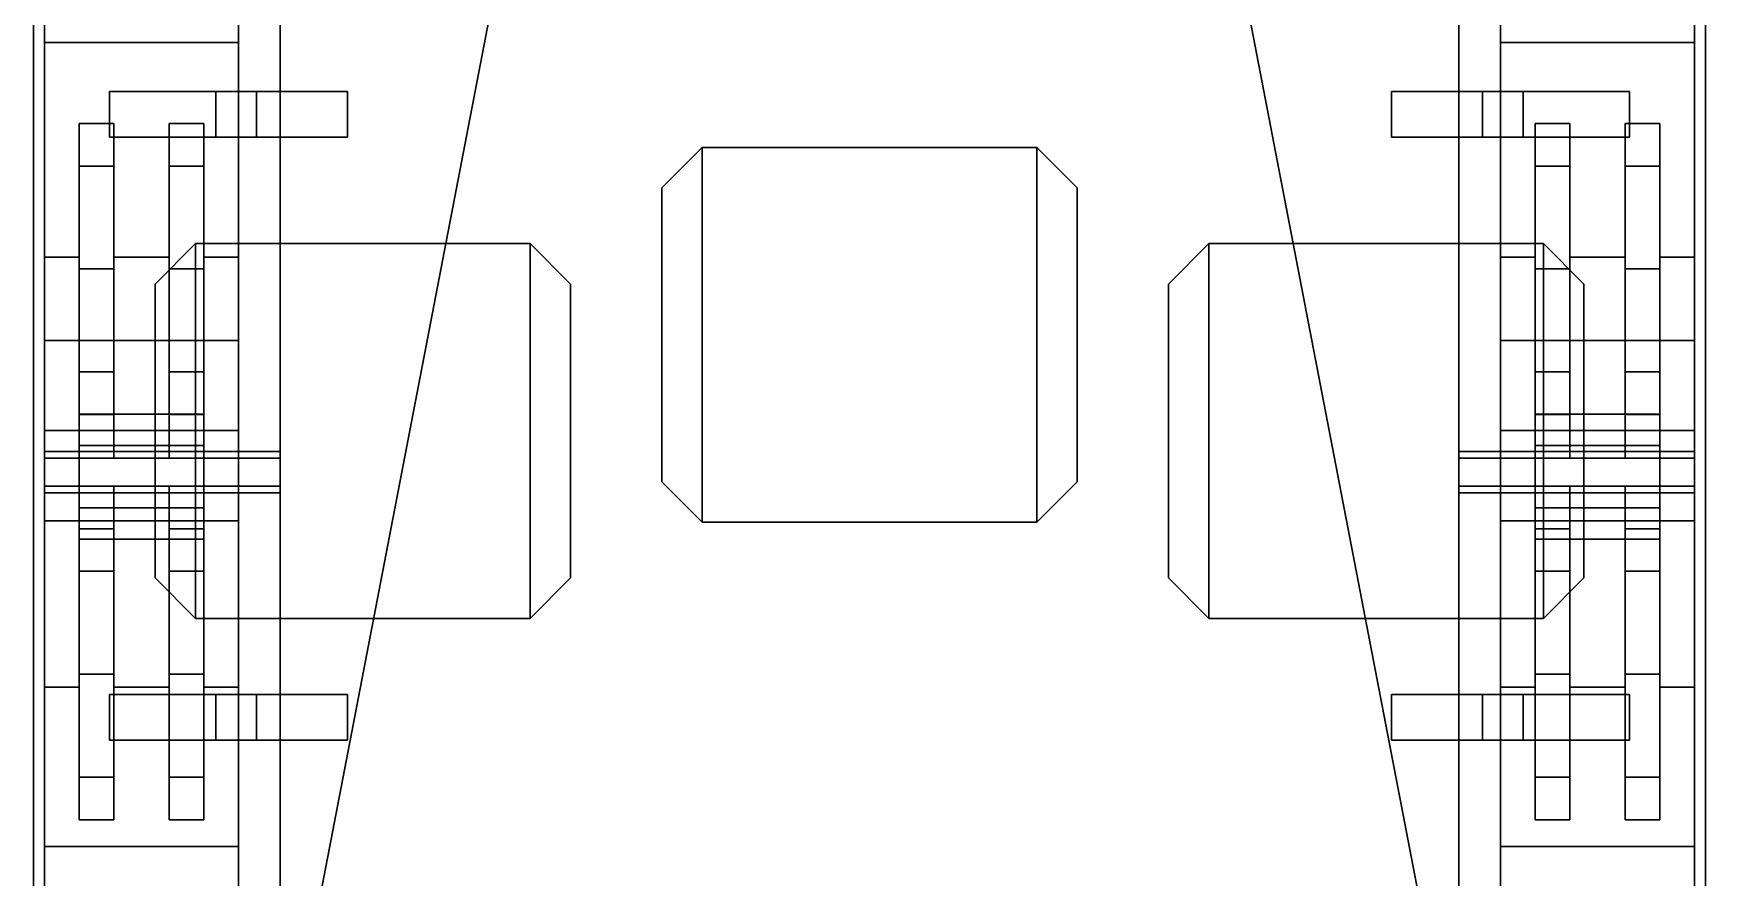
# Model space of a CAD drawing. Extents: x -1.6 to 3, y -6.1 to 13.
# Drawn here: x -1.65 to 1.65, y -0.061 to 1.605 of the extents above; entities that cross this region are included whole.
import ezdxf

# ---------------------------------------------------------------- set-up
doc = ezdxf.new("R2010")
doc.units = 0
doc.layers.get('0').update_dxf_attribs({"linetype": 'CONTINUOUS'})
doc.layers.add('TRACKS', color=3, linetype='CONTINUOUS')
doc.layers.add('WHEELS', color=2, linetype='CONTINUOUS')

msp = doc.modelspace()

# ---------------------------------------------------------------- linework, layer by layer
for points in [[(-1.163, 4.4193, 1.0672), (-1.163, 2.9827, 0.4241), (-1.163, 0.903, 1.2861), (-1.163, 3.01, 1.3272)], [(1.163, 0.903, 1.2861), (1.163, 2.9827, 0.4241), (1.163, 4.4193, 1.0672), (1.163, 3.01, 1.3272)], [(-1.65, 0.903, 1.2861), (-1.65, -3.0374, 1.2724), (-1.65, -3.0374, 2.19), (-1.65, 3.2563, 2.16)], [(-1.65, 3.01, 1.3272), (-1.65, 0.903, 1.2861), (-1.65, 3.2563, 2.16), (-1.65, 3.2563, 1.93)], [(-1.65, 3.2563, 2.16), (-1.65, -3.0374, 2.19), (-1.65, -3.0374, 2.19), (-0.53, 2.78, 2.1623)], [(0.53, 2.78, 2.1623), (1.65, -3.0374, 2.19), (1.65, -3.0374, 2.19), (1.65, 3.2563, 2.16)], [(1.65, -3.0374, 2.19), (1.65, -3.0374, 1.2724), (1.65, 0.903, 1.2861), (1.65, 3.2563, 2.16)], [(1.65, 3.2563, 2.16), (1.65, 0.903, 1.2861), (1.65, 3.01, 1.3272), (1.65, 3.2563, 1.93)], [(-1.163, 2.9827, 0.4241), (-1.163, -3.6941, 0.4241), (-1.163, -3.0374, 1.2724), (-1.163, 0.903, 1.2861)], [(1.163, 2.9827, 0.4241), (1.163, -3.6941, 0.4241), (-1.163, -3.6941, 0.4241), (-1.163, 2.9827, 0.4241)], [(1.163, -3.0374, 1.2724), (1.163, -3.6941, 0.4241), (1.163, 2.9827, 0.4241), (1.163, 0.903, 1.2861)], [(-0.53, 2.78, 2.1623), (-1.65, -3.0374, 2.19), (1.65, -3.0374, 2.19), (0.53, 2.78, 2.1623)], [(-1.03, 1.49, 2.36), (-1.03, 1.49, 2.16), (-1.5, 1.49, 2.16), (-1.5, 1.49, 2.36)], [(-1.5, 1.49, 2.36), (-1.5, 1.49, 2.16), (-1.5, 1.4, 2.16), (-1.5, 1.4, 2.36)], [(-1.29, 1.49, 2.46), (-1.5, 1.49, 2.36), (-1.5, 1.4, 2.36), (-1.29, 1.4, 2.46)], [(-1.03, 1.49, 2.36), (-1.03, 1.49, 2.36), (-1.5, 1.49, 2.36), (-1.29, 1.49, 2.46)], [(-1.21, 1.49, 2.65), (-1.29, 1.49, 2.46), (-1.29, 1.4, 2.46), (-1.21, 1.4, 2.65)], [(-1.03, 1.49, 2.65), (-1.03, 1.49, 2.36), (-1.29, 1.49, 2.46), (-1.21, 1.49, 2.65)], [(-1.21, 1.4, 2.65), (-1.03, 1.4, 2.65), (-1.03, 1.49, 2.65), (-1.21, 1.49, 2.65)], [(-1.03, 1.4, 2.65), (-1.03, 1.4, 2.16), (-1.03, 1.49, 2.16), (-1.03, 1.49, 2.65)], [(1.03, 1.49, 2.65), (1.03, 1.49, 2.16), (1.03, 1.4, 2.16), (1.03, 1.4, 2.65)], [(1.29, 1.49, 2.46), (1.03, 1.49, 2.36), (1.03, 1.49, 2.65), (1.21, 1.49, 2.65)], [(1.5, 1.49, 2.16), (1.03, 1.49, 2.16), (1.03, 1.49, 2.36), (1.5, 1.49, 2.36)], [(1.5, 1.49, 2.36), (1.03, 1.49, 2.36), (1.03, 1.49, 2.36), (1.29, 1.49, 2.46)], [(1.21, 1.49, 2.65), (1.03, 1.49, 2.65), (1.03, 1.4, 2.65), (1.21, 1.4, 2.65)], [(1.21, 1.4, 2.65), (1.29, 1.4, 2.46), (1.29, 1.49, 2.46), (1.21, 1.49, 2.65)], [(1.29, 1.4, 2.46), (1.5, 1.4, 2.36), (1.5, 1.49, 2.36), (1.29, 1.49, 2.46)], [(1.5, 1.4, 2.36), (1.5, 1.4, 2.16), (1.5, 1.49, 2.16), (1.5, 1.49, 2.36)], [(-1.5, 1.4, 2.16), (-1.03, 1.4, 2.16), (-1.03, 1.4, 2.36), (-1.5, 1.4, 2.36)], [(-1.5, 1.4, 2.36), (-1.03, 1.4, 2.36), (-1.03, 1.4, 2.36), (-1.29, 1.4, 2.46)], [(-1.29, 1.4, 2.46), (-1.03, 1.4, 2.36), (-1.03, 1.4, 2.65), (-1.21, 1.4, 2.65)], [(1.03, 1.4, 2.65), (1.03, 1.4, 2.36), (1.29, 1.4, 2.46), (1.21, 1.4, 2.65)], [(1.03, 1.4, 2.36), (1.03, 1.4, 2.16), (1.5, 1.4, 2.16), (1.5, 1.4, 2.36)], [(1.03, 1.4, 2.36), (1.03, 1.4, 2.36), (1.5, 1.4, 2.36), (1.29, 1.4, 2.46)], [(-0.33, 1.38, 2.19), (-0.33, 1.38, 2.16), (-0.41, 1.3, 2.16), (-0.41, 1.3, 2.19)], [(-0.41, 1.3, 2.19), (-0.41, 0.72, 2.19), (-0.33, 0.64, 2.19), (-0.33, 1.38, 2.19)], [(0.33, 1.38, 2.19), (0.33, 1.38, 2.16), (-0.33, 1.38, 2.16), (-0.33, 1.38, 2.19)], [(-0.33, 1.38, 2.19), (-0.33, 0.64, 2.19), (0.33, 0.64, 2.19), (0.33, 1.38, 2.19)], [(0.41, 0.72, 2.19), (0.41, 1.3, 2.19), (0.33, 1.38, 2.19), (0.33, 0.64, 2.19)], [(0.41, 1.3, 2.19), (0.41, 1.3, 2.16), (0.33, 1.38, 2.16), (0.33, 1.38, 2.19)], [(-0.41, 1.3, 2.16), (-0.41, 0.72, 2.17), (-0.41, 0.72, 2.19), (-0.41, 1.3, 2.19)], [(0.41, 0.72, 2.16), (0.41, 1.3, 2.16), (0.41, 1.3, 2.19), (0.41, 0.72, 2.19)], [(-1.41, 1.11, 2.19), (-1.41, 0.53, 2.19), (-1.33, 0.45, 2.19), (-1.33, 1.19, 2.19)], [(-1.33, 1.19, 2.19), (-1.33, 1.19, 2.16), (-1.41, 1.11, 2.16), (-1.41, 1.11, 2.19)], [(-1.33, 1.19, 2.19), (-1.33, 0.45, 2.19), (-0.67, 0.45, 2.19), (-0.67, 1.19, 2.19)], [(-0.67, 1.19, 2.19), (-0.67, 1.19, 2.16), (-1.33, 1.19, 2.16), (-1.33, 1.19, 2.19)], [(-0.59, 1.11, 2.19), (-0.59, 1.11, 2.16), (-0.67, 1.19, 2.16), (-0.67, 1.19, 2.19)], [(-0.59, 0.53, 2.19), (-0.59, 1.11, 2.19), (-0.67, 1.19, 2.19), (-0.67, 0.45, 2.19)], [(0.59, 1.11, 2.19), (0.59, 0.53, 2.19), (0.67, 0.45, 2.19), (0.67, 1.19, 2.19)], [(0.67, 1.19, 2.19), (0.67, 1.19, 2.16), (0.59, 1.11, 2.16), (0.59, 1.11, 2.19)], [(1.33, 1.19, 2.19), (1.33, 1.19, 2.16), (0.67, 1.19, 2.16), (0.67, 1.19, 2.19)], [(0.67, 1.19, 2.19), (0.67, 0.45, 2.19), (1.33, 0.45, 2.19), (1.33, 1.19, 2.19)], [(1.41, 0.53, 2.19), (1.41, 1.11, 2.19), (1.33, 1.19, 2.19), (1.33, 0.45, 2.19)], [(1.41, 1.11, 2.19), (1.41, 1.11, 2.16), (1.33, 1.19, 2.16), (1.33, 1.19, 2.19)], [(-1.6282, 1.163, 0.2873), (-1.6282, 0.7662, 0.3284), (-1.6282, 0.7799, 0.4789), (-1.6282, 1.163, 0.3557)], [(-1.5597, 1.163, 0.3557), (-1.5597, 1.163, 0.2873), (-1.6282, 1.163, 0.2873), (-1.6282, 1.163, 0.3557)], [(-1.5597, 1.163, 0.2873), (-1.5597, 0.7662, 0.3284), (-1.6282, 0.7662, 0.3284), (-1.6282, 1.163, 0.2873)], [(-1.6282, 1.163, 0.3557), (-1.6282, 0.7799, 0.4789), (-1.5597, 0.7799, 0.4789), (-1.5597, 1.163, 0.3557)], [(-1.5597, 0.7799, 0.4789), (-1.5597, 0.7662, 0.3284), (-1.5597, 1.163, 0.2873), (-1.5597, 1.163, 0.3557)], [(-1.4913, 1.163, 0.2873), (-1.4913, 0.7662, 0.3284), (-1.4913, 0.7799, 0.4789), (-1.4913, 1.163, 0.3557)], [(-1.3819, 1.163, 0.3557), (-1.3819, 1.163, 0.2873), (-1.4913, 1.163, 0.2873), (-1.4913, 1.163, 0.3557)], [(-1.3819, 1.163, 0.2873), (-1.3819, 0.7662, 0.3284), (-1.4913, 0.7662, 0.3284), (-1.4913, 1.163, 0.2873)], [(-1.4913, 1.163, 0.3557), (-1.4913, 0.7799, 0.4789), (-1.3819, 0.7799, 0.4789), (-1.3819, 1.163, 0.3557)], [(-1.3819, 0.7799, 0.4789), (-1.3819, 0.7662, 0.3284), (-1.3819, 1.163, 0.2873), (-1.3819, 1.163, 0.3557)], [(-1.3135, 1.163, 0.2873), (-1.3135, 0.7662, 0.3284), (-1.3135, 0.7799, 0.4789), (-1.3135, 1.163, 0.3557)], [(-1.2451, 1.163, 0.3557), (-1.2451, 1.163, 0.2873), (-1.3135, 1.163, 0.2873), (-1.3135, 1.163, 0.3557)], [(-1.3135, 1.163, 0.3557), (-1.3135, 0.7799, 0.4789), (-1.2451, 0.7799, 0.4789), (-1.2451, 1.163, 0.3557)], [(-1.2451, 1.163, 0.2873), (-1.2451, 0.7662, 0.3284), (-1.3135, 0.7662, 0.3284), (-1.3135, 1.163, 0.2873)], [(-1.2451, 0.7799, 0.4789), (-1.2451, 0.7662, 0.3284), (-1.2451, 1.163, 0.2873), (-1.2451, 1.163, 0.3557)], [(1.3135, 1.163, 0.3557), (1.3135, 1.163, 0.2873), (1.2451, 1.163, 0.2873), (1.2451, 1.163, 0.3557)], [(1.3135, 1.163, 0.2873), (1.3135, 0.7662, 0.3284), (1.2451, 0.7662, 0.3284), (1.2451, 1.163, 0.2873)], [(1.2451, 1.163, 0.2873), (1.2451, 0.7662, 0.3284), (1.2451, 0.7799, 0.4789), (1.2451, 1.163, 0.3557)], [(1.2451, 1.163, 0.3557), (1.2451, 0.7799, 0.4789), (1.3135, 0.7799, 0.4789), (1.3135, 1.163, 0.3557)], [(1.3135, 0.7799, 0.4789), (1.3135, 0.7662, 0.3284), (1.3135, 1.163, 0.2873), (1.3135, 1.163, 0.3557)], [(1.4913, 1.163, 0.3557), (1.4913, 1.163, 0.2873), (1.3819, 1.163, 0.2873), (1.3819, 1.163, 0.3557)], [(1.4913, 1.163, 0.2873), (1.4913, 0.7662, 0.3284), (1.3819, 0.7662, 0.3284), (1.3819, 1.163, 0.2873)], [(1.3819, 1.163, 0.2873), (1.3819, 0.7662, 0.3284), (1.3819, 0.7799, 0.4789), (1.3819, 1.163, 0.3557)], [(1.3819, 1.163, 0.3557), (1.3819, 0.7799, 0.4789), (1.4913, 0.7799, 0.4789), (1.4913, 1.163, 0.3557)], [(1.4913, 0.7799, 0.4789), (1.4913, 0.7662, 0.3284), (1.4913, 1.163, 0.2873), (1.4913, 1.163, 0.3557)], [(1.6282, 1.163, 0.3557), (1.6282, 1.163, 0.2873), (1.5597, 1.163, 0.2873), (1.5597, 1.163, 0.3557)], [(1.6282, 1.163, 0.2873), (1.6282, 0.7662, 0.3284), (1.5597, 0.7662, 0.3284), (1.5597, 1.163, 0.2873)], [(1.5597, 1.163, 0.2873), (1.5597, 0.7662, 0.3284), (1.5597, 0.7799, 0.4789), (1.5597, 1.163, 0.3557)], [(1.5597, 1.163, 0.3557), (1.5597, 0.7799, 0.4789), (1.6282, 0.7799, 0.4789), (1.6282, 1.163, 0.3557)], [(1.6282, 0.7799, 0.4789), (1.6282, 0.7662, 0.3284), (1.6282, 1.163, 0.2873), (1.6282, 1.163, 0.3557)], [(-1.41, 1.11, 2.16), (-1.41, 0.53, 2.17), (-1.41, 0.53, 2.19), (-1.41, 1.11, 2.19)], [(-0.59, 0.53, 2.16), (-0.59, 1.11, 2.16), (-0.59, 1.11, 2.19), (-0.59, 0.53, 2.19)], [(0.59, 1.11, 2.16), (0.59, 0.53, 2.17), (0.59, 0.53, 2.19), (0.59, 1.11, 2.19)], [(1.41, 0.53, 2.16), (1.41, 1.11, 2.16), (1.41, 1.11, 2.19), (1.41, 0.53, 2.19)], [(-1.6282, 0.7799, 0.4789), (-1.6282, 0.6978, 0.4789), (-1.163, 0.6978, 0.4789), (-1.163, 0.7799, 0.4789)], [(-1.6282, 0.7662, 0.3284), (-1.6282, 0.7115, 0.3284), (-1.6282, 0.6978, 0.4789), (-1.6282, 0.7799, 0.4789)], [(-1.163, 0.7662, 0.3284), (-1.163, 0.7115, 0.3284), (-1.6282, 0.7115, 0.3284), (-1.6282, 0.7662, 0.3284)], [(-1.163, 0.7799, 0.4789), (-1.163, 0.7662, 0.3284), (-1.5597, 0.7662, 0.3284), (-1.5597, 0.7799, 0.4789)], [(1.6282, 0.6978, 0.4789), (1.6282, 0.7799, 0.4789), (1.163, 0.7799, 0.4789), (1.163, 0.6978, 0.4789)], [(1.5597, 0.7799, 0.4789), (1.5597, 0.7662, 0.3284), (1.163, 0.7662, 0.3284), (1.163, 0.7799, 0.4789)], [(1.163, 0.7115, 0.3284), (1.163, 0.7662, 0.3284), (1.6282, 0.7662, 0.3284), (1.6282, 0.7115, 0.3284)], [(1.6282, 0.7115, 0.3284), (1.6282, 0.7662, 0.3284), (1.6282, 0.7799, 0.4789), (1.6282, 0.6978, 0.4789)], [(-1.6282, 0.6978, 0.4789), (-1.6282, 0.7115, 0.3284), (-1.6282, 0.3147, 0.2873), (-1.6282, 0.3147, 0.3557)], [(-1.6282, 0.3147, 0.2873), (-1.6282, 0.7115, 0.3284), (-1.5597, 0.7115, 0.3284), (-1.5597, 0.3147, 0.2873)], [(-1.5597, 0.3147, 0.3557), (-1.5597, 0.6978, 0.4789), (-1.6282, 0.6978, 0.4789), (-1.6282, 0.3147, 0.3557)], [(-1.5597, 0.3147, 0.2873), (-1.5597, 0.7115, 0.3284), (-1.5597, 0.6978, 0.4789), (-1.5597, 0.3147, 0.3557)], [(-1.5597, 0.6978, 0.4789), (-1.5597, 0.7115, 0.3284), (-1.163, 0.7115, 0.3284), (-1.163, 0.6978, 0.4789)], [(-1.4913, 0.6978, 0.4789), (-1.4913, 0.7115, 0.3284), (-1.4913, 0.3147, 0.2873), (-1.4913, 0.3147, 0.3557)], [(-1.4913, 0.3147, 0.2873), (-1.4913, 0.7115, 0.3284), (-1.3819, 0.7115, 0.3284), (-1.3819, 0.3147, 0.2873)], [(-1.3819, 0.3147, 0.3557), (-1.3819, 0.6978, 0.4789), (-1.4913, 0.6978, 0.4789), (-1.4913, 0.3147, 0.3557)], [(-1.3819, 0.3147, 0.2873), (-1.3819, 0.7115, 0.3284), (-1.3819, 0.6978, 0.4789), (-1.3819, 0.3147, 0.3557)], [(-1.3135, 0.6978, 0.4789), (-1.3135, 0.7115, 0.3284), (-1.3135, 0.3147, 0.2873), (-1.3135, 0.3147, 0.3557)], [(-1.3135, 0.3147, 0.2873), (-1.3135, 0.7115, 0.3284), (-1.2451, 0.7115, 0.3284), (-1.2451, 0.3147, 0.2873)], [(-1.2451, 0.3147, 0.3557), (-1.2451, 0.6978, 0.4789), (-1.3135, 0.6978, 0.4789), (-1.3135, 0.3147, 0.3557)], [(-1.2451, 0.3147, 0.2873), (-1.2451, 0.7115, 0.3284), (-1.2451, 0.6978, 0.4789), (-1.2451, 0.3147, 0.3557)], [(-0.41, 0.72, 2.19), (-0.41, 0.72, 2.17), (-0.33, 0.64, 2.17), (-0.33, 0.64, 2.19)], [(0.33, 0.64, 2.19), (0.33, 0.64, 2.16), (0.41, 0.72, 2.16), (0.41, 0.72, 2.19)], [(1.163, 0.6978, 0.4789), (1.163, 0.7115, 0.3284), (1.5597, 0.7115, 0.3284), (1.5597, 0.6978, 0.4789)], [(1.2451, 0.3147, 0.2873), (1.2451, 0.7115, 0.3284), (1.3135, 0.7115, 0.3284), (1.3135, 0.3147, 0.2873)], [(1.2451, 0.6978, 0.4789), (1.2451, 0.7115, 0.3284), (1.2451, 0.3147, 0.2873), (1.2451, 0.3147, 0.3557)], [(1.3135, 0.3147, 0.3557), (1.3135, 0.6978, 0.4789), (1.2451, 0.6978, 0.4789), (1.2451, 0.3147, 0.3557)], [(1.3135, 0.3147, 0.2873), (1.3135, 0.7115, 0.3284), (1.3135, 0.6978, 0.4789), (1.3135, 0.3147, 0.3557)], [(1.3819, 0.3147, 0.2873), (1.3819, 0.7115, 0.3284), (1.4913, 0.7115, 0.3284), (1.4913, 0.3147, 0.2873)], [(1.3819, 0.6978, 0.4789), (1.3819, 0.7115, 0.3284), (1.3819, 0.3147, 0.2873), (1.3819, 0.3147, 0.3557)], [(1.4913, 0.3147, 0.3557), (1.4913, 0.6978, 0.4789), (1.3819, 0.6978, 0.4789), (1.3819, 0.3147, 0.3557)], [(1.4913, 0.3147, 0.2873), (1.4913, 0.7115, 0.3284), (1.4913, 0.6978, 0.4789), (1.4913, 0.3147, 0.3557)], [(1.5597, 0.3147, 0.2873), (1.5597, 0.7115, 0.3284), (1.6282, 0.7115, 0.3284), (1.6282, 0.3147, 0.2873)], [(1.5597, 0.6978, 0.4789), (1.5597, 0.7115, 0.3284), (1.5597, 0.3147, 0.2873), (1.5597, 0.3147, 0.3557)], [(1.6282, 0.3147, 0.3557), (1.6282, 0.6978, 0.4789), (1.5597, 0.6978, 0.4789), (1.5597, 0.3147, 0.3557)], [(1.6282, 0.3147, 0.2873), (1.6282, 0.7115, 0.3284), (1.6282, 0.6978, 0.4789), (1.6282, 0.3147, 0.3557)], [(-0.33, 0.64, 2.19), (-0.33, 0.64, 2.17), (0.33, 0.64, 2.17), (0.33, 0.64, 2.19)], [(-1.41, 0.53, 2.19), (-1.41, 0.53, 2.17), (-1.33, 0.45, 2.17), (-1.33, 0.45, 2.19)], [(-0.67, 0.45, 2.19), (-0.67, 0.45, 2.16), (-0.59, 0.53, 2.16), (-0.59, 0.53, 2.19)], [(0.59, 0.53, 2.19), (0.59, 0.53, 2.17), (0.67, 0.45, 2.17), (0.67, 0.45, 2.19)], [(1.33, 0.45, 2.19), (1.33, 0.45, 2.16), (1.41, 0.53, 2.16), (1.41, 0.53, 2.19)], [(-1.33, 0.45, 2.19), (-1.33, 0.45, 2.17), (-0.67, 0.45, 2.17), (-0.67, 0.45, 2.19)], [(0.67, 0.45, 2.19), (0.67, 0.45, 2.17), (1.33, 0.45, 2.17), (1.33, 0.45, 2.19)], [(-1.6282, 0.3147, 0.3557), (-1.6282, 0.3147, 0.2873), (-1.5597, 0.3147, 0.2873), (-1.5597, 0.3147, 0.3557)], [(-1.03, 0.3, 2.36), (-1.03, 0.3, 2.17), (-1.5, 0.3, 2.17), (-1.5, 0.3, 2.36)], [(-1.5, 0.3, 2.36), (-1.5, 0.3, 2.17), (-1.5, 0.21, 2.17), (-1.5, 0.21, 2.36)], [(-1.29, 0.3, 2.46), (-1.5, 0.3, 2.36), (-1.5, 0.21, 2.36), (-1.29, 0.21, 2.46)], [(-1.03, 0.3, 2.36), (-1.03, 0.3, 2.36), (-1.5, 0.3, 2.36), (-1.29, 0.3, 2.46)], [(-1.4913, 0.3147, 0.3557), (-1.4913, 0.3147, 0.2873), (-1.3819, 0.3147, 0.2873), (-1.3819, 0.3147, 0.3557)], [(-1.3135, 0.3147, 0.3557), (-1.3135, 0.3147, 0.2873), (-1.2451, 0.3147, 0.2873), (-1.2451, 0.3147, 0.3557)], [(-1.21, 0.3, 2.65), (-1.29, 0.3, 2.46), (-1.29, 0.21, 2.46), (-1.21, 0.21, 2.65)], [(-1.03, 0.3, 2.65), (-1.03, 0.3, 2.36), (-1.29, 0.3, 2.46), (-1.21, 0.3, 2.65)], [(-1.21, 0.21, 2.65), (-1.03, 0.21, 2.65), (-1.03, 0.3, 2.65), (-1.21, 0.3, 2.65)], [(-1.03, 0.21, 2.65), (-1.03, 0.21, 2.17), (-1.03, 0.3, 2.17), (-1.03, 0.3, 2.65)], [(1.03, 0.3, 2.65), (1.03, 0.3, 2.17), (1.03, 0.21, 2.17), (1.03, 0.21, 2.65)], [(1.29, 0.3, 2.46), (1.03, 0.3, 2.36), (1.03, 0.3, 2.65), (1.21, 0.3, 2.65)], [(1.5, 0.3, 2.17), (1.03, 0.3, 2.17), (1.03, 0.3, 2.36), (1.5, 0.3, 2.36)], [(1.5, 0.3, 2.36), (1.03, 0.3, 2.36), (1.03, 0.3, 2.36), (1.29, 0.3, 2.46)], [(1.21, 0.3, 2.65), (1.03, 0.3, 2.65), (1.03, 0.21, 2.65), (1.21, 0.21, 2.65)], [(1.21, 0.21, 2.65), (1.29, 0.21, 2.46), (1.29, 0.3, 2.46), (1.21, 0.3, 2.65)], [(1.2451, 0.3147, 0.3557), (1.2451, 0.3147, 0.2873), (1.3135, 0.3147, 0.2873), (1.3135, 0.3147, 0.3557)], [(1.29, 0.21, 2.46), (1.5, 0.21, 2.36), (1.5, 0.3, 2.36), (1.29, 0.3, 2.46)], [(1.3819, 0.3147, 0.3557), (1.3819, 0.3147, 0.2873), (1.4913, 0.3147, 0.2873), (1.4913, 0.3147, 0.3557)], [(1.5, 0.21, 2.36), (1.5, 0.21, 2.17), (1.5, 0.3, 2.17), (1.5, 0.3, 2.36)], [(1.5597, 0.3147, 0.3557), (1.5597, 0.3147, 0.2873), (1.6282, 0.3147, 0.2873), (1.6282, 0.3147, 0.3557)], [(-1.5, 0.21, 2.17), (-1.03, 0.21, 2.17), (-1.03, 0.21, 2.36), (-1.5, 0.21, 2.36)], [(-1.5, 0.21, 2.36), (-1.03, 0.21, 2.36), (-1.03, 0.21, 2.36), (-1.29, 0.21, 2.46)], [(-1.29, 0.21, 2.46), (-1.03, 0.21, 2.36), (-1.03, 0.21, 2.65), (-1.21, 0.21, 2.65)], [(1.03, 0.21, 2.65), (1.03, 0.21, 2.36), (1.29, 0.21, 2.46), (1.21, 0.21, 2.65)], [(1.03, 0.21, 2.36), (1.03, 0.21, 2.17), (1.5, 0.21, 2.17), (1.5, 0.21, 2.36)], [(1.03, 0.21, 2.36), (1.03, 0.21, 2.36), (1.5, 0.21, 2.36), (1.29, 0.21, 2.46)]]:
    msp.add_3dface(points)
at = {"layer": 'TRACKS'}
for points in [[(-1.2451, 2.7501), (-1.2451, -2.9143), (-1.6282, -2.9143), (-1.6282, 2.7501)], [(-1.6282, 2.7501), (-1.6282, -2.9143), (-1.6282, -2.8869, 0.041), (-1.6282, 2.7501, 0.041)], [(-1.6282, 2.7501, 0.041), (-1.6282, -2.8869, 0.041), (-1.2451, -2.8869, 0.041), (-1.2451, 2.7501, 0.041)], [(-1.2451, -2.8869, 0.041), (-1.2451, -2.9143), (-1.2451, 2.7501), (-1.2451, 2.7501, 0.041)], [(1.2451, 2.7501), (1.2451, -2.9143), (1.2451, -2.8869, 0.041), (1.2451, 2.7501, 0.041)], [(1.6282, 2.7501), (1.6282, -2.9143), (1.2451, -2.9143), (1.2451, 2.7501)], [(1.2451, 2.7501, 0.041), (1.2451, -2.8869, 0.041), (1.6282, -2.8869, 0.041), (1.6282, 2.7501, 0.041)], [(1.6282, -2.8869, 0.041), (1.6282, -2.9143), (1.6282, 2.7501), (1.6282, 2.7501, 0.041)], [(-1.6282, 1.5871, 1.0261), (-1.6282, 2.1754, 1.1082), (-1.2451, 2.1754, 1.1082), (-1.2451, 1.5871, 1.0261)], [(-1.6282, 1.5871, 1.0672), (-1.6282, 2.1754, 1.1493), (-1.6282, 2.1754, 1.1082), (-1.6282, 1.5871, 1.0261)], [(-1.2451, 1.5871, 1.0672), (-1.2451, 2.1754, 1.1493), (-1.6282, 2.1754, 1.1493), (-1.6282, 1.5871, 1.0672)], [(-1.2451, 2.1754, 1.1082), (-1.2451, 2.1754, 1.1493), (-1.2451, 1.5871, 1.0672), (-1.2451, 1.5871, 1.0261)], [(1.6282, 1.5871, 1.0672), (1.6282, 2.1754, 1.1493), (1.2451, 2.1754, 1.1493), (1.2451, 1.5871, 1.0672)], [(1.2451, 1.5871, 1.0672), (1.2451, 2.1754, 1.1493), (1.2451, 2.1754, 1.1082), (1.2451, 1.5871, 1.0261)], [(1.2451, 1.5871, 1.0261), (1.2451, 2.1754, 1.1082), (1.6282, 2.1754, 1.1082), (1.6282, 1.5871, 1.0261)], [(1.6282, 2.1754, 1.1082), (1.6282, 2.1754, 1.1493), (1.6282, 1.5871, 1.0672), (1.6282, 1.5871, 1.0261)], [(-1.2451, 0.9988, 1.0672), (-1.2451, 1.5871, 1.0672), (-1.6282, 1.5871, 1.0672), (-1.6282, 0.9988, 1.0672)], [(-1.6282, 0.9988, 1.0672), (-1.6282, 1.5871, 1.0672), (-1.6282, 1.5871, 1.0261), (-1.6282, 0.9988, 1.0261)], [(-1.6282, 0.9988, 1.0261), (-1.6282, 1.5871, 1.0261), (-1.2451, 1.5871, 1.0261), (-1.2451, 0.9988, 1.0261)], [(-1.2451, 1.5871, 1.0261), (-1.2451, 1.5871, 1.0672), (-1.2451, 0.9988, 1.0672), (-1.2451, 0.9988, 1.0261)], [(1.2451, 0.9988, 1.0261), (1.2451, 1.5871, 1.0261), (1.6282, 1.5871, 1.0261), (1.6282, 0.9988, 1.0261)], [(1.2451, 0.9988, 1.0672), (1.2451, 1.5871, 1.0672), (1.2451, 1.5871, 1.0261), (1.2451, 0.9988, 1.0261)], [(1.6282, 0.9988, 1.0672), (1.6282, 1.5871, 1.0672), (1.2451, 1.5871, 1.0672), (1.2451, 0.9988, 1.0672)], [(1.6282, 1.5871, 1.0261), (1.6282, 1.5871, 1.0672), (1.6282, 0.9988, 1.0672), (1.6282, 0.9988, 1.0261)], [(-1.2451, 0.8209, 1.0946), (-1.2451, 0.9988, 1.0672), (-1.6282, 0.9988, 1.0672), (-1.6282, 0.8209, 1.0946)], [(-1.6282, 0.8209, 1.0946), (-1.6282, 0.9988, 1.0672), (-1.6282, 0.9988, 1.0261), (-1.6282, 0.8209, 1.0535)], [(-1.6282, 0.8209, 1.0535), (-1.6282, 0.9988, 1.0261), (-1.2451, 0.9988, 1.0261), (-1.2451, 0.8209, 1.0535)], [(-1.2451, 0.9988, 1.0261), (-1.2451, 0.9988, 1.0672), (-1.2451, 0.8209, 1.0946), (-1.2451, 0.8209, 1.0535)], [(1.6282, 0.8209, 1.0946), (1.6282, 0.9988, 1.0672), (1.2451, 0.9988, 1.0672), (1.2451, 0.8209, 1.0946)], [(1.2451, 0.8209, 1.0946), (1.2451, 0.9988, 1.0672), (1.2451, 0.9988, 1.0261), (1.2451, 0.8209, 1.0535)], [(1.2451, 0.8209, 1.0535), (1.2451, 0.9988, 1.0261), (1.6282, 0.9988, 1.0261), (1.6282, 0.8209, 1.0535)], [(1.6282, 0.9988, 1.0261), (1.6282, 0.9988, 1.0672), (1.6282, 0.8209, 1.0946), (1.6282, 0.8209, 1.0535)], [(-1.2451, 0.6431, 1.0946), (-1.2451, 0.8209, 1.0946), (-1.6282, 0.8209, 1.0946), (-1.6282, 0.6431, 1.0946)], [(-1.6282, 0.6431, 1.0946), (-1.6282, 0.8209, 1.0946), (-1.6282, 0.8209, 1.0535), (-1.6282, 0.6431, 1.0535)], [(-1.6282, 0.6431, 1.0535), (-1.6282, 0.8209, 1.0535), (-1.2451, 0.8209, 1.0535), (-1.2451, 0.6431, 1.0535)], [(-1.2451, 0.8209, 1.0535), (-1.2451, 0.8209, 1.0946), (-1.2451, 0.6431, 1.0946), (-1.2451, 0.6431, 1.0535)], [(1.2451, 0.6431, 1.0946), (1.2451, 0.8209, 1.0946), (1.2451, 0.8209, 1.0535), (1.2451, 0.6431, 1.0535)], [(1.2451, 0.6431, 1.0535), (1.2451, 0.8209, 1.0535), (1.6282, 0.8209, 1.0535), (1.6282, 0.6431, 1.0535)], [(1.6282, 0.6431, 1.0946), (1.6282, 0.8209, 1.0946), (1.2451, 0.8209, 1.0946), (1.2451, 0.6431, 1.0946)], [(1.6282, 0.8209, 1.0535), (1.6282, 0.8209, 1.0946), (1.6282, 0.6431, 1.0946), (1.6282, 0.6431, 1.0535)], [(-1.2451, 0, 0.9988), (-1.2451, 0.6431, 1.0946), (-1.6282, 0.6431, 1.0946), (-1.6282, 0, 0.9988)], [(-1.6282, 0, 0.9988), (-1.6282, 0.6431, 1.0946), (-1.6282, 0.6431, 1.0535), (-1.6282, 0, 0.9577)], [(-1.6282, 0, 0.9577), (-1.6282, 0.6431, 1.0535), (-1.2451, 0.6431, 1.0535), (-1.2451, 0, 0.9577)], [(-1.2451, 0.6431, 1.0535), (-1.2451, 0.6431, 1.0946), (-1.2451, 0, 0.9988), (-1.2451, 0, 0.9577)], [(1.2451, 0, 0.9577), (1.2451, 0.6431, 1.0535), (1.6282, 0.6431, 1.0535), (1.6282, 0, 0.9577)], [(1.6282, 0, 0.9988), (1.6282, 0.6431, 1.0946), (1.2451, 0.6431, 1.0946), (1.2451, 0, 0.9988)], [(1.2451, 0, 0.9988), (1.2451, 0.6431, 1.0946), (1.2451, 0.6431, 1.0535), (1.2451, 0, 0.9577)], [(1.6282, 0.6431, 1.0535), (1.6282, 0.6431, 1.0946), (1.6282, 0, 0.9988), (1.6282, 0, 0.9577)], [(-1.2451, -0.4926, 0.9988), (-1.2451, 0, 0.9988), (-1.6282, 0, 0.9988), (-1.6282, -0.4926, 0.9988)], [(-1.6282, -0.4926, 0.9988), (-1.6282, 0, 0.9988), (-1.6282, 0, 0.9577), (-1.6282, -0.4926, 0.9577)], [(-1.6282, -0.4926, 0.9577), (-1.6282, 0, 0.9577), (-1.2451, 0, 0.9577), (-1.2451, -0.4926, 0.9577)], [(-1.2451, 0, 0.9577), (-1.2451, 0, 0.9988), (-1.2451, -0.4926, 0.9988), (-1.2451, -0.4926, 0.9577)], [(1.6282, -0.4926, 0.9988), (1.6282, 0, 0.9988), (1.2451, 0, 0.9988), (1.2451, -0.4926, 0.9988)], [(1.2451, -0.4926, 0.9988), (1.2451, 0, 0.9988), (1.2451, 0, 0.9577), (1.2451, -0.4926, 0.9577)], [(1.2451, -0.4926, 0.9577), (1.2451, 0, 0.9577), (1.6282, 0, 0.9577), (1.6282, -0.4926, 0.9577)], [(1.6282, 0, 0.9577), (1.6282, 0, 0.9988), (1.6282, -0.4926, 0.9988), (1.6282, -0.4926, 0.9577)]]:
    msp.add_3dface(points, dxfattribs=at)
at = {"layer": 'WHEELS'}
for points in [[(-1.4913, 1.3432, 0.5332), (-1.4913, 1.4273, 0.33), (-1.5597, 1.4273, 0.33), (-1.5597, 1.3432, 0.5332)], [(-1.5597, 1.14, 0.6173), (-1.5597, 1.3432, 0.5332), (-1.5597, 1.4273, 0.33), (-1.5597, 0.9368, 0.5332)], [(-1.5597, 0.9368, 0.5332), (-1.5597, 1.4273, 0.33), (-1.5597, 1.3432, 0.1268), (-1.5597, 0.8527, 0.33)], [(-1.4913, 1.4273, 0.33), (-1.4913, 1.3432, 0.1268), (-1.5597, 1.3432, 0.1268), (-1.5597, 1.4273, 0.33)], [(-1.4913, 1.3432, 0.5332), (-1.4913, 0.8527, 0.33), (-1.4913, 0.9368, 0.1268), (-1.4913, 1.4273, 0.33)], [(-1.4913, 1.4273, 0.33), (-1.4913, 0.9368, 0.1268), (-1.4913, 1.14, 0.0427), (-1.4913, 1.3432, 0.1268)], [(-1.3135, 1.3432, 0.5332), (-1.3135, 1.4273, 0.33), (-1.3819, 1.4273, 0.33), (-1.3819, 1.3432, 0.5332)], [(-1.3819, 0.9368, 0.5332), (-1.3819, 1.4273, 0.33), (-1.3819, 1.3432, 0.1268), (-1.3819, 0.8527, 0.33)], [(-1.3819, 1.14, 0.6173), (-1.3819, 1.3432, 0.5332), (-1.3819, 1.4273, 0.33), (-1.3819, 0.9368, 0.5332)], [(-1.3135, 1.4273, 0.33), (-1.3135, 1.3432, 0.1268), (-1.3819, 1.3432, 0.1268), (-1.3819, 1.4273, 0.33)], [(-1.3135, 1.3432, 0.5332), (-1.3135, 0.8527, 0.33), (-1.3135, 0.9368, 0.1268), (-1.3135, 1.4273, 0.33)], [(-1.3135, 1.4273, 0.33), (-1.3135, 0.9368, 0.1268), (-1.3135, 1.14, 0.0427), (-1.3135, 1.3432, 0.1268)], [(1.3135, 1.4273, 0.33), (1.3135, 1.3432, 0.5332), (1.3819, 1.3432, 0.5332), (1.3819, 1.4273, 0.33)], [(1.3135, 0.9368, 0.5332), (1.3135, 1.4273, 0.33), (1.3135, 1.3432, 0.1268), (1.3135, 0.8527, 0.33)], [(1.3135, 1.14, 0.6173), (1.3135, 1.3432, 0.5332), (1.3135, 1.4273, 0.33), (1.3135, 0.9368, 0.5332)], [(1.3135, 1.3432, 0.1268), (1.3135, 1.4273, 0.33), (1.3819, 1.4273, 0.33), (1.3819, 1.3432, 0.1268)], [(1.3819, 1.3432, 0.5332), (1.3819, 0.8527, 0.33), (1.3819, 0.9368, 0.1268), (1.3819, 1.4273, 0.33)], [(1.3819, 1.4273, 0.33), (1.3819, 0.9368, 0.1268), (1.3819, 1.14, 0.0427), (1.3819, 1.3432, 0.1268)], [(1.4913, 1.4273, 0.33), (1.4913, 1.3432, 0.5332), (1.5597, 1.3432, 0.5332), (1.5597, 1.4273, 0.33)], [(1.4913, 1.14, 0.6173), (1.4913, 1.3432, 0.5332), (1.4913, 1.4273, 0.33), (1.4913, 0.9368, 0.5332)], [(1.4913, 0.9368, 0.5332), (1.4913, 1.4273, 0.33), (1.4913, 1.3432, 0.1268), (1.4913, 0.8527, 0.33)], [(1.4913, 1.3432, 0.1268), (1.4913, 1.4273, 0.33), (1.5597, 1.4273, 0.33), (1.5597, 1.3432, 0.1268)], [(1.5597, 1.3432, 0.5332), (1.5597, 0.8527, 0.33), (1.5597, 0.9368, 0.1268), (1.5597, 1.4273, 0.33)], [(1.5597, 1.4273, 0.33), (1.5597, 0.9368, 0.1268), (1.5597, 1.14, 0.0427), (1.5597, 1.3432, 0.1268)], [(-1.5597, 0.8527, 0.33), (-1.5597, 1.3432, 0.1268), (-1.5597, 1.14, 0.0427), (-1.5597, 0.9368, 0.1268)], [(-1.4913, 1.3432, 0.1268), (-1.4913, 1.14, 0.0427), (-1.5597, 1.14, 0.0427), (-1.5597, 1.3432, 0.1268)], [(-1.4913, 1.14, 0.6173), (-1.4913, 1.3432, 0.5332), (-1.5597, 1.3432, 0.5332), (-1.5597, 1.14, 0.6173)], [(-1.4913, 1.14, 0.6173), (-1.4913, 0.9368, 0.5332), (-1.4913, 0.8527, 0.33), (-1.4913, 1.3432, 0.5332)], [(-1.3819, 0.8527, 0.33), (-1.3819, 1.3432, 0.1268), (-1.3819, 1.14, 0.0427), (-1.3819, 0.9368, 0.1268)], [(-1.3135, 1.3432, 0.1268), (-1.3135, 1.14, 0.0427), (-1.3819, 1.14, 0.0427), (-1.3819, 1.3432, 0.1268)], [(-1.3135, 1.14, 0.6173), (-1.3135, 1.3432, 0.5332), (-1.3819, 1.3432, 0.5332), (-1.3819, 1.14, 0.6173)], [(-1.3135, 1.14, 0.6173), (-1.3135, 0.9368, 0.5332), (-1.3135, 0.8527, 0.33), (-1.3135, 1.3432, 0.5332)], [(1.3135, 0.8527, 0.33), (1.3135, 1.3432, 0.1268), (1.3135, 1.14, 0.0427), (1.3135, 0.9368, 0.1268)], [(1.3135, 1.14, 0.0427), (1.3135, 1.3432, 0.1268), (1.3819, 1.3432, 0.1268), (1.3819, 1.14, 0.0427)], [(1.3135, 1.3432, 0.5332), (1.3135, 1.14, 0.6173), (1.3819, 1.14, 0.6173), (1.3819, 1.3432, 0.5332)], [(1.3819, 1.14, 0.6173), (1.3819, 0.9368, 0.5332), (1.3819, 0.8527, 0.33), (1.3819, 1.3432, 0.5332)], [(1.4913, 0.8527, 0.33), (1.4913, 1.3432, 0.1268), (1.4913, 1.14, 0.0427), (1.4913, 0.9368, 0.1268)], [(1.4913, 1.14, 0.0427), (1.4913, 1.3432, 0.1268), (1.5597, 1.3432, 0.1268), (1.5597, 1.14, 0.0427)], [(1.4913, 1.3432, 0.5332), (1.4913, 1.14, 0.6173), (1.5597, 1.14, 0.6173), (1.5597, 1.3432, 0.5332)], [(1.5597, 1.14, 0.6173), (1.5597, 0.9368, 0.5332), (1.5597, 0.8527, 0.33), (1.5597, 1.3432, 0.5332)], [(-1.4913, 1.14, 0.0427), (-1.4913, 0.9368, 0.1268), (-1.5597, 0.9368, 0.1268), (-1.5597, 1.14, 0.0427)], [(-1.4913, 0.9368, 0.5332), (-1.4913, 1.14, 0.6173), (-1.5597, 1.14, 0.6173), (-1.5597, 0.9368, 0.5332)], [(-1.3135, 1.14, 0.0427), (-1.3135, 0.9368, 0.1268), (-1.3819, 0.9368, 0.1268), (-1.3819, 1.14, 0.0427)], [(-1.3135, 0.9368, 0.5332), (-1.3135, 1.14, 0.6173), (-1.3819, 1.14, 0.6173), (-1.3819, 0.9368, 0.5332)], [(1.3135, 0.9368, 0.1268), (1.3135, 1.14, 0.0427), (1.3819, 1.14, 0.0427), (1.3819, 0.9368, 0.1268)], [(1.3135, 1.14, 0.6173), (1.3135, 0.9368, 0.5332), (1.3819, 0.9368, 0.5332), (1.3819, 1.14, 0.6173)], [(1.4913, 0.9368, 0.1268), (1.4913, 1.14, 0.0427), (1.5597, 1.14, 0.0427), (1.5597, 0.9368, 0.1268)], [(1.4913, 1.14, 0.6173), (1.4913, 0.9368, 0.5332), (1.5597, 0.9368, 0.5332), (1.5597, 1.14, 0.6173)], [(-1.4913, 0.8527, 0.33), (-1.4913, 0.9368, 0.5332), (-1.5597, 0.9368, 0.5332), (-1.5597, 0.8527, 0.33)], [(-1.4913, 0.9368, 0.1268), (-1.4913, 0.8527, 0.33), (-1.5597, 0.8527, 0.33), (-1.5597, 0.9368, 0.1268)], [(-1.3135, 0.8527, 0.33), (-1.3135, 0.9368, 0.5332), (-1.3819, 0.9368, 0.5332), (-1.3819, 0.8527, 0.33)], [(-1.3135, 0.9368, 0.1268), (-1.3135, 0.8527, 0.33), (-1.3819, 0.8527, 0.33), (-1.3819, 0.9368, 0.1268)], [(1.3135, 0.9368, 0.5332), (1.3135, 0.8527, 0.33), (1.3819, 0.8527, 0.33), (1.3819, 0.9368, 0.5332)], [(1.3135, 0.8527, 0.33), (1.3135, 0.9368, 0.1268), (1.3819, 0.9368, 0.1268), (1.3819, 0.8527, 0.33)], [(1.4913, 0.9368, 0.5332), (1.4913, 0.8527, 0.33), (1.5597, 0.8527, 0.33), (1.5597, 0.9368, 0.5332)], [(1.4913, 0.8527, 0.33), (1.4913, 0.9368, 0.1268), (1.5597, 0.9368, 0.1268), (1.5597, 0.8527, 0.33)], [(-1.5597, 0.6684, 1.0466), (-1.5597, 0.7916, 1.0466), (-1.5597, 0.8531, 0.94), (-1.5597, 0.6069, 0.94)], [(-1.5597, 0.6069, 0.94), (-1.5597, 0.8531, 0.94), (-1.5597, 0.7916, 0.8334), (-1.5597, 0.6684, 0.8334)], [(-1.3135, 0.7916, 1.0466), (-1.3135, 0.8531, 0.94), (-1.5597, 0.8531, 0.94), (-1.5597, 0.7916, 1.0466)], [(-1.3135, 0.8531, 0.94), (-1.3135, 0.7916, 0.8334), (-1.5597, 0.7916, 0.8334), (-1.5597, 0.8531, 0.94)], [(1.3135, 0.8531, 0.94), (1.3135, 0.7916, 1.0466), (1.5597, 0.7916, 1.0466), (1.5597, 0.8531, 0.94)], [(1.3135, 0.7916, 0.8334), (1.3135, 0.8531, 0.94), (1.5597, 0.8531, 0.94), (1.5597, 0.7916, 0.8334)], [(1.5597, 0.7916, 1.0466), (1.5597, 0.6684, 1.0466), (1.5597, 0.6069, 0.94), (1.5597, 0.8531, 0.94)], [(1.5597, 0.8531, 0.94), (1.5597, 0.6069, 0.94), (1.5597, 0.6684, 0.8334), (1.5597, 0.7916, 0.8334)], [(-1.3135, 0.6684, 1.0466), (-1.3135, 0.7916, 1.0466), (-1.5597, 0.7916, 1.0466), (-1.5597, 0.6684, 1.0466)], [(-1.3135, 0.7916, 0.8334), (-1.3135, 0.6684, 0.8334), (-1.5597, 0.6684, 0.8334), (-1.5597, 0.7916, 0.8334)], [(1.3135, 0.7916, 1.0466), (1.3135, 0.6684, 1.0466), (1.5597, 0.6684, 1.0466), (1.5597, 0.7916, 1.0466)], [(1.3135, 0.6684, 0.8334), (1.3135, 0.7916, 0.8334), (1.5597, 0.7916, 0.8334), (1.5597, 0.6684, 0.8334)], [(-1.3135, 0.6069, 0.94), (-1.3135, 0.6684, 1.0466), (-1.5597, 0.6684, 1.0466), (-1.5597, 0.6069, 0.94)], [(-1.3135, 0.6684, 0.8334), (-1.3135, 0.6069, 0.94), (-1.5597, 0.6069, 0.94), (-1.5597, 0.6684, 0.8334)], [(1.3135, 0.6684, 1.0466), (1.3135, 0.6069, 0.94), (1.5597, 0.6069, 0.94), (1.5597, 0.6684, 1.0466)], [(1.3135, 0.6069, 0.94), (1.3135, 0.6684, 0.8334), (1.5597, 0.6684, 0.8334), (1.5597, 0.6069, 0.94)], [(-1.5597, 0.1368, 0.5332), (-1.5597, 0.6273, 0.33), (-1.5597, 0.5432, 0.1268), (-1.5597, 0.0527, 0.33)], [(-1.5597, 0.34, 0.6173), (-1.5597, 0.5432, 0.5332), (-1.5597, 0.6273, 0.33), (-1.5597, 0.1368, 0.5332)], [(-1.4913, 0.5432, 0.5332), (-1.4913, 0.6273, 0.33), (-1.5597, 0.6273, 0.33), (-1.5597, 0.5432, 0.5332)], [(-1.4913, 0.6273, 0.33), (-1.4913, 0.5432, 0.1268), (-1.5597, 0.5432, 0.1268), (-1.5597, 0.6273, 0.33)], [(-1.4913, 0.5432, 0.5332), (-1.4913, 0.0527, 0.33), (-1.4913, 0.1368, 0.1268), (-1.4913, 0.6273, 0.33)], [(-1.4913, 0.6273, 0.33), (-1.4913, 0.1368, 0.1268), (-1.4913, 0.34, 0.0427), (-1.4913, 0.5432, 0.1268)], [(-1.3819, 0.34, 0.6173), (-1.3819, 0.5432, 0.5332), (-1.3819, 0.6273, 0.33), (-1.3819, 0.1368, 0.5332)], [(-1.3819, 0.1368, 0.5332), (-1.3819, 0.6273, 0.33), (-1.3819, 0.5432, 0.1268), (-1.3819, 0.0527, 0.33)], [(-1.3135, 0.5432, 0.5332), (-1.3135, 0.6273, 0.33), (-1.3819, 0.6273, 0.33), (-1.3819, 0.5432, 0.5332)], [(-1.3135, 0.6273, 0.33), (-1.3135, 0.5432, 0.1268), (-1.3819, 0.5432, 0.1268), (-1.3819, 0.6273, 0.33)], [(-1.3135, 0.5432, 0.5332), (-1.3135, 0.0527, 0.33), (-1.3135, 0.1368, 0.1268), (-1.3135, 0.6273, 0.33)], [(-1.3135, 0.6273, 0.33), (-1.3135, 0.1368, 0.1268), (-1.3135, 0.34, 0.0427), (-1.3135, 0.5432, 0.1268)], [(1.3135, 0.34, 0.6173), (1.3135, 0.5432, 0.5332), (1.3135, 0.6273, 0.33), (1.3135, 0.1368, 0.5332)], [(1.3135, 0.1368, 0.5332), (1.3135, 0.6273, 0.33), (1.3135, 0.5432, 0.1268), (1.3135, 0.0527, 0.33)], [(1.3135, 0.6273, 0.33), (1.3135, 0.5432, 0.5332), (1.3819, 0.5432, 0.5332), (1.3819, 0.6273, 0.33)], [(1.3135, 0.5432, 0.1268), (1.3135, 0.6273, 0.33), (1.3819, 0.6273, 0.33), (1.3819, 0.5432, 0.1268)], [(1.3819, 0.5432, 0.5332), (1.3819, 0.0527, 0.33), (1.3819, 0.1368, 0.1268), (1.3819, 0.6273, 0.33)], [(1.3819, 0.6273, 0.33), (1.3819, 0.1368, 0.1268), (1.3819, 0.34, 0.0427), (1.3819, 0.5432, 0.1268)], [(1.4913, 0.1368, 0.5332), (1.4913, 0.6273, 0.33), (1.4913, 0.5432, 0.1268), (1.4913, 0.0527, 0.33)], [(1.4913, 0.34, 0.6173), (1.4913, 0.5432, 0.5332), (1.4913, 0.6273, 0.33), (1.4913, 0.1368, 0.5332)], [(1.4913, 0.6273, 0.33), (1.4913, 0.5432, 0.5332), (1.5597, 0.5432, 0.5332), (1.5597, 0.6273, 0.33)], [(1.4913, 0.5432, 0.1268), (1.4913, 0.6273, 0.33), (1.5597, 0.6273, 0.33), (1.5597, 0.5432, 0.1268)], [(1.5597, 0.5432, 0.5332), (1.5597, 0.0527, 0.33), (1.5597, 0.1368, 0.1268), (1.5597, 0.6273, 0.33)], [(1.5597, 0.6273, 0.33), (1.5597, 0.1368, 0.1268), (1.5597, 0.34, 0.0427), (1.5597, 0.5432, 0.1268)], [(-1.5597, 0.0527, 0.33), (-1.5597, 0.5432, 0.1268), (-1.5597, 0.34, 0.0427), (-1.5597, 0.1368, 0.1268)], [(-1.4913, 0.5432, 0.1268), (-1.4913, 0.34, 0.0427), (-1.5597, 0.34, 0.0427), (-1.5597, 0.5432, 0.1268)], [(-1.4913, 0.34, 0.6173), (-1.4913, 0.5432, 0.5332), (-1.5597, 0.5432, 0.5332), (-1.5597, 0.34, 0.6173)], [(-1.4913, 0.34, 0.6173), (-1.4913, 0.1368, 0.5332), (-1.4913, 0.0527, 0.33), (-1.4913, 0.5432, 0.5332)], [(-1.3819, 0.0527, 0.33), (-1.3819, 0.5432, 0.1268), (-1.3819, 0.34, 0.0427), (-1.3819, 0.1368, 0.1268)], [(-1.3135, 0.5432, 0.1268), (-1.3135, 0.34, 0.0427), (-1.3819, 0.34, 0.0427), (-1.3819, 0.5432, 0.1268)], [(-1.3135, 0.34, 0.6173), (-1.3135, 0.5432, 0.5332), (-1.3819, 0.5432, 0.5332), (-1.3819, 0.34, 0.6173)], [(-1.3135, 0.34, 0.6173), (-1.3135, 0.1368, 0.5332), (-1.3135, 0.0527, 0.33), (-1.3135, 0.5432, 0.5332)], [(1.3135, 0.0527, 0.33), (1.3135, 0.5432, 0.1268), (1.3135, 0.34, 0.0427), (1.3135, 0.1368, 0.1268)], [(1.3135, 0.34, 0.0427), (1.3135, 0.5432, 0.1268), (1.3819, 0.5432, 0.1268), (1.3819, 0.34, 0.0427)], [(1.3135, 0.5432, 0.5332), (1.3135, 0.34, 0.6173), (1.3819, 0.34, 0.6173), (1.3819, 0.5432, 0.5332)], [(1.3819, 0.34, 0.6173), (1.3819, 0.1368, 0.5332), (1.3819, 0.0527, 0.33), (1.3819, 0.5432, 0.5332)], [(1.4913, 0.0527, 0.33), (1.4913, 0.5432, 0.1268), (1.4913, 0.34, 0.0427), (1.4913, 0.1368, 0.1268)], [(1.4913, 0.34, 0.0427), (1.4913, 0.5432, 0.1268), (1.5597, 0.5432, 0.1268), (1.5597, 0.34, 0.0427)], [(1.4913, 0.5432, 0.5332), (1.4913, 0.34, 0.6173), (1.5597, 0.34, 0.6173), (1.5597, 0.5432, 0.5332)], [(1.5597, 0.34, 0.6173), (1.5597, 0.1368, 0.5332), (1.5597, 0.0527, 0.33), (1.5597, 0.5432, 0.5332)], [(-1.4913, 0.34, 0.0427), (-1.4913, 0.1368, 0.1268), (-1.5597, 0.1368, 0.1268), (-1.5597, 0.34, 0.0427)], [(-1.4913, 0.1368, 0.5332), (-1.4913, 0.34, 0.6173), (-1.5597, 0.34, 0.6173), (-1.5597, 0.1368, 0.5332)], [(-1.3135, 0.34, 0.0427), (-1.3135, 0.1368, 0.1268), (-1.3819, 0.1368, 0.1268), (-1.3819, 0.34, 0.0427)], [(-1.3135, 0.1368, 0.5332), (-1.3135, 0.34, 0.6173), (-1.3819, 0.34, 0.6173), (-1.3819, 0.1368, 0.5332)], [(1.3135, 0.1368, 0.1268), (1.3135, 0.34, 0.0427), (1.3819, 0.34, 0.0427), (1.3819, 0.1368, 0.1268)], [(1.3135, 0.34, 0.6173), (1.3135, 0.1368, 0.5332), (1.3819, 0.1368, 0.5332), (1.3819, 0.34, 0.6173)], [(1.4913, 0.1368, 0.1268), (1.4913, 0.34, 0.0427), (1.5597, 0.34, 0.0427), (1.5597, 0.1368, 0.1268)], [(1.4913, 0.34, 0.6173), (1.4913, 0.1368, 0.5332), (1.5597, 0.1368, 0.5332), (1.5597, 0.34, 0.6173)], [(-1.4913, 0.0527, 0.33), (-1.4913, 0.1368, 0.5332), (-1.5597, 0.1368, 0.5332), (-1.5597, 0.0527, 0.33)], [(-1.4913, 0.1368, 0.1268), (-1.4913, 0.0527, 0.33), (-1.5597, 0.0527, 0.33), (-1.5597, 0.1368, 0.1268)], [(-1.3135, 0.0527, 0.33), (-1.3135, 0.1368, 0.5332), (-1.3819, 0.1368, 0.5332), (-1.3819, 0.0527, 0.33)], [(-1.3135, 0.1368, 0.1268), (-1.3135, 0.0527, 0.33), (-1.3819, 0.0527, 0.33), (-1.3819, 0.1368, 0.1268)], [(1.3135, 0.1368, 0.5332), (1.3135, 0.0527, 0.33), (1.3819, 0.0527, 0.33), (1.3819, 0.1368, 0.5332)], [(1.3135, 0.0527, 0.33), (1.3135, 0.1368, 0.1268), (1.3819, 0.1368, 0.1268), (1.3819, 0.0527, 0.33)], [(1.4913, 0.1368, 0.5332), (1.4913, 0.0527, 0.33), (1.5597, 0.0527, 0.33), (1.5597, 0.1368, 0.5332)], [(1.4913, 0.0527, 0.33), (1.4913, 0.1368, 0.1268), (1.5597, 0.1368, 0.1268), (1.5597, 0.0527, 0.33)]]:
    msp.add_3dface(points, dxfattribs=at)

doc.saveas('drawing.dxf')
